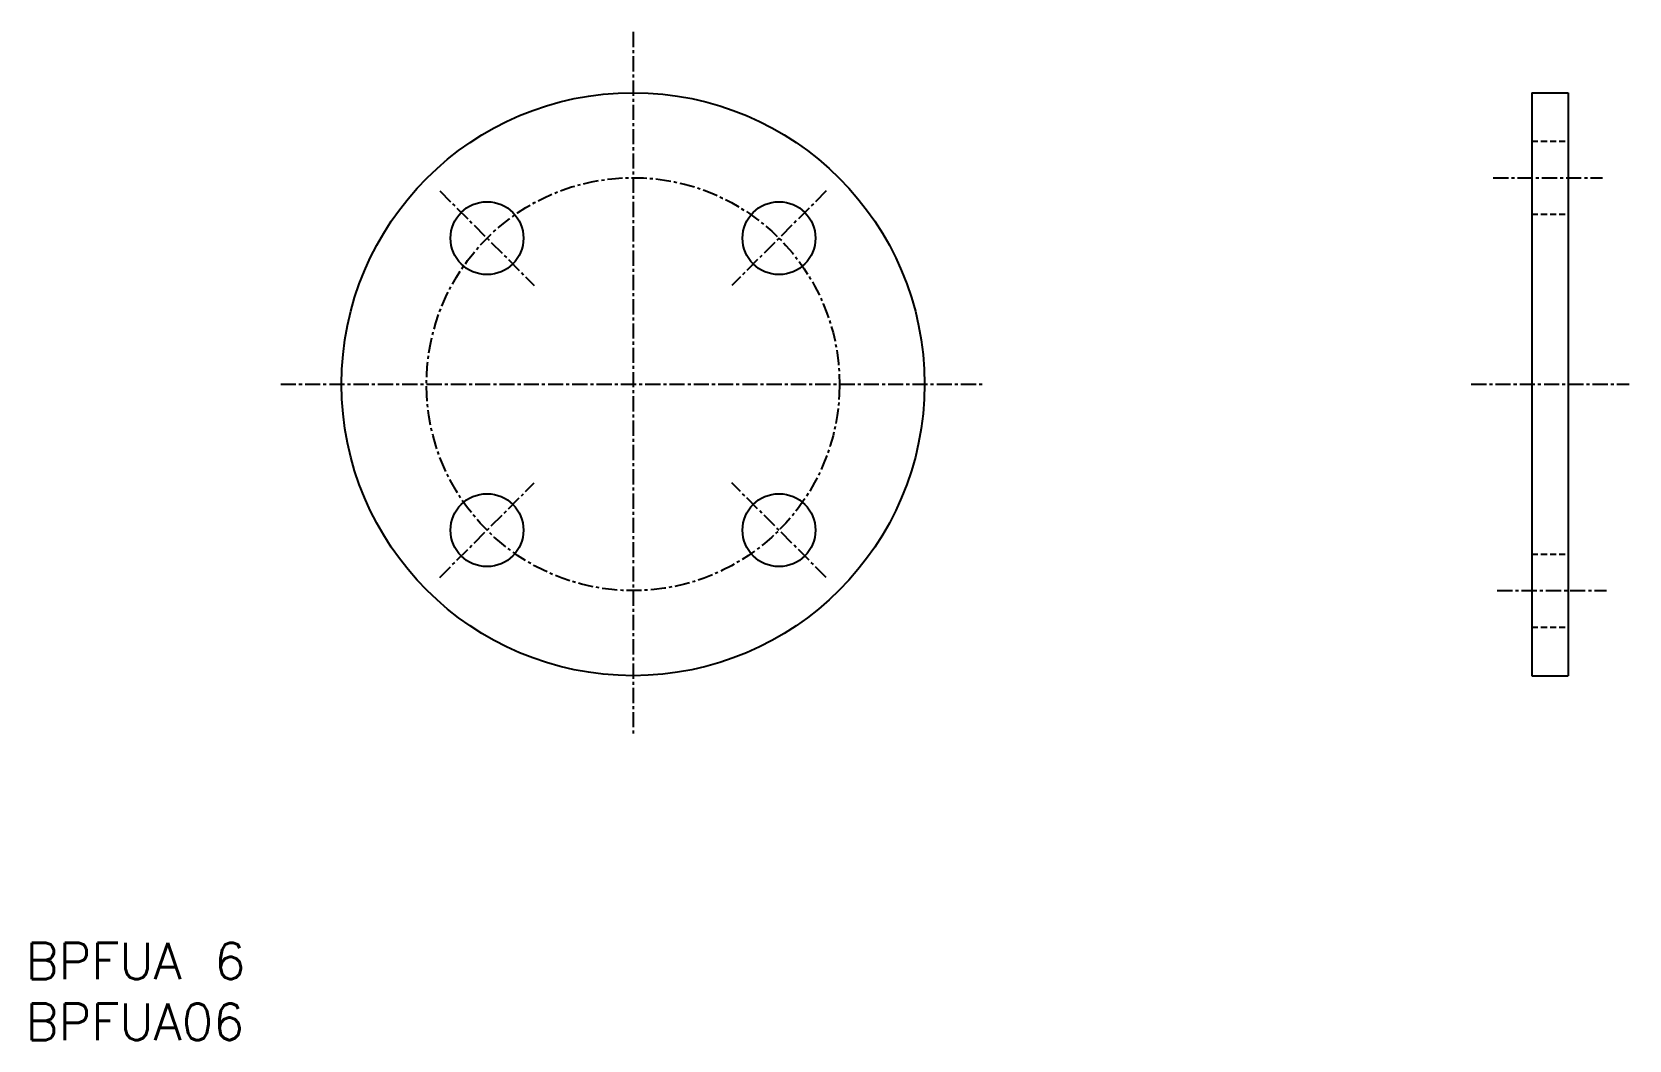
# Model space of a CAD drawing. Extents: x 1 to 132, y 0 to 83.
import ezdxf

# ---------------------------------------------------------------- set-up
doc = ezdxf.new("R2010")
doc.units = 0
doc.linetypes.add('CENTER', pattern=[2, 1.25, -0.25, 0.25, -0.25])
doc.linetypes.add('DASHED', pattern=[0.75, 0.5, -0.25])
doc.layers.get('0').update_dxf_attribs({"linetype": 'CONTINUOUS'})
doc.layers.add('CENTER', color=1, linetype='CENTER')
doc.styles.get("Standard").update_dxf_attribs({"font": 'txt.shx'})

# ---------------------------------------------------------------- blocks, each defined once
blk = doc.blocks.new('*U4')
at = {"color": 7, "linetype": 'CONTINUOUS'}
blk.add_text('BPFUA06', height=3, dxfattribs=at).set_placement((0, 0))
blk = doc.blocks.new('*U5')
at = {"color": 7, "linetype": 'CONTINUOUS'}
blk.add_text('BPFUA 6', height=3, dxfattribs=at).set_placement((0, 5))

msp = doc.modelspace()

# ---------------------------------------------------------------- linework, layer by layer
at = {"color": 7, "linetype": 'CONTINUOUS'}
for p, q in [((124, 78), (124, 30)), ((124, 78), (127, 78)), ((127, 78), (127, 30)), ((124, 30), (127, 30))]:
    msp.add_line(p, q, dxfattribs=at)
at = {"color": 3, "linetype": 'DASHED'}
for p, q in [((124, 74), (127, 74)), ((124, 68), (127, 68)), ((124, 40), (127, 40)), ((124, 34), (127, 34))]:
    msp.add_line(p, q, dxfattribs=at)
at = {"color": 7, "linetype": 'CONTINUOUS'}
for centre, radius in [((50, 54), 24), ((37.98, 66.02), 3), ((62.02, 66.02), 3), ((37.98, 41.98), 3), ((62.02, 41.98), 3)]:
    msp.add_circle(centre, radius, dxfattribs=at)
at = {"layer": 'CENTER', "color": 1, "linetype": 'CENTER'}
for p, q in [((50, 83), (50, 25)), ((34.09, 69.91), (41.87, 62.13)), ((65.91, 69.91), (58.13, 62.13)), ((120.82, 71), (129.82, 71)), ((21, 54), (79, 54)), ((119, 54), (132, 54)), ((34.09, 38.09), (41.87, 45.87)), ((65.91, 38.09), (58.13, 45.87)), ((121.15, 37), (130.15, 37))]:
    msp.add_line(p, q, dxfattribs=at)
msp.add_circle((50, 54), 17, dxfattribs=at)

# ---------------------------------------------------------------- block references
at = {"color": 7, "linetype": 'CONTINUOUS'}
for name in ['*U5', '*U4']:
    msp.add_blockref(name, (0, 0), dxfattribs=at)

doc.saveas('drawing.dxf')
